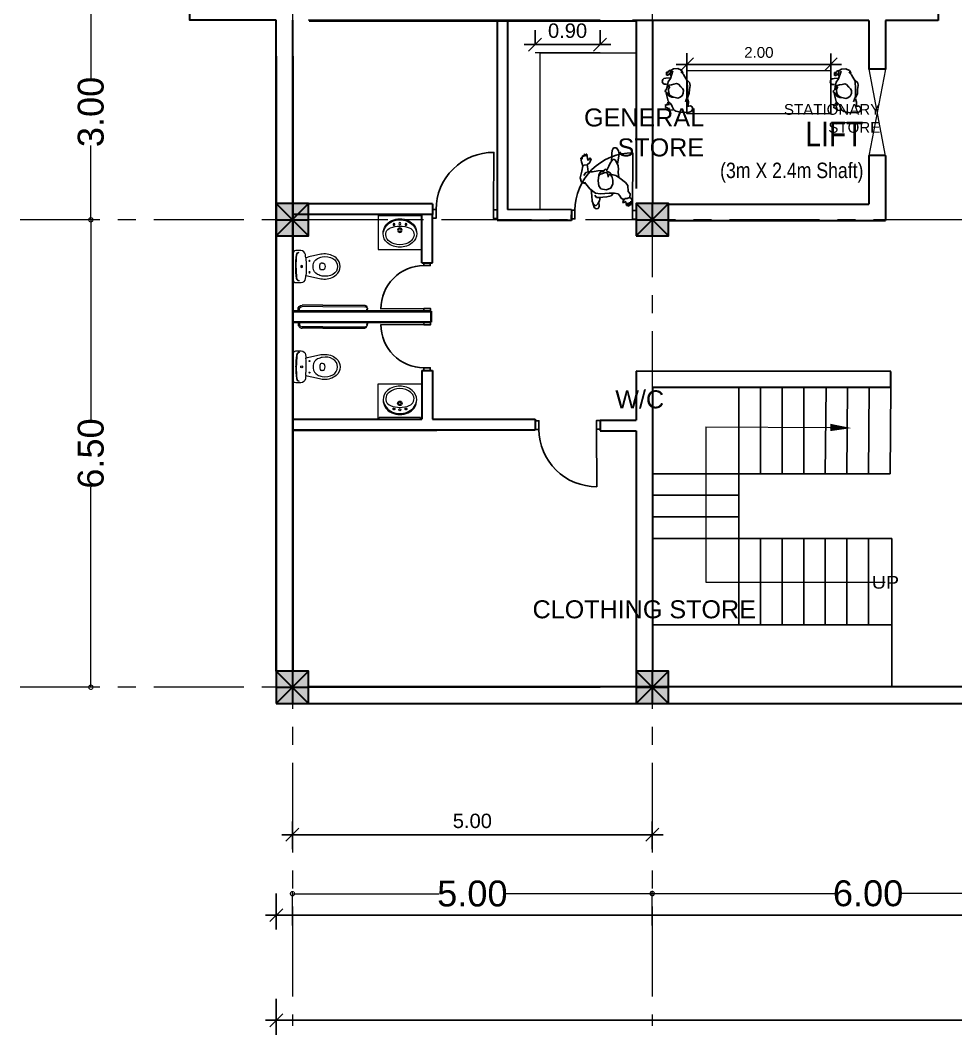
# Model space of a CAD drawing. Header units: metres. Extents: x 319894 to 3389272, y 120 to 6136017.
# Drawn here: x 321441.03 to 321454.03, y 3068002.62 to 3068016.73 of the extents above; entities that cross this region are included whole.
import ezdxf

# ---------------------------------------------------------------- set-up
doc = ezdxf.new("R2010")
doc.units = ezdxf.units.M
doc.header["$MEASUREMENT"] = 0
for name, pattern in [('CENTER', [2, 1.25, -0.25, 0.25, -0.25]), ('HIDDEN', [0.375, 0.25, -0.125]), ('RAYITAS', [0.375, 0.25, -0.125])]:
    doc.linetypes.add(name, pattern=pattern)
doc.layers.get('Defpoints').update_dxf_attribs({"color": 254})
for name, color, linetype in [('A-TEXT', 7, 'Continuous'), ('door_cad-block.com', 7, 'Continuous'), ('S-DIM', 7, 'Continuous'), ('steps', 23, 'Continuous'), ('TEXT', 255, 'Continuous')]:
    doc.layers.add(name, color=color, linetype=linetype)
for name, color, linetype, lineweight in [('a_MUEBLE ART', 4, 'Continuous', 5), ('centerline', 255, 'HIDDEN', 5), ('column', 50, 'Continuous', 30), ('Fixtures', 31, 'Continuous', 20), ('FURNITURE P 1 200', 255, 'Continuous', 13), ('hatch', 252, 'Continuous', 15), ('Stairs', 31, 'Continuous', 20), ('wall', 4, 'Continuous', 30)]:
    doc.layers.add(name, color=color, linetype=linetype, lineweight=lineweight)
doc.styles.add('Estilo_Generado_3', font='arial.ttf', dxfattribs={"width": 1.1})
doc.styles.get("Standard").update_dxf_attribs({"font": 'arial.ttf'})
doc.styles.add('TEXTS', font='swissl.ttf')
doc.dimstyles.new('DIMTEXT', dxfattribs={"dimscale": 0.4, "dimtxt": 0.9, "dimasz": 0.3, "dimexe": 0.05, "dimexo": 0.05, "dimgap": 0.05, "dimtad": 0, "dimzin": 1, "dimdsep": 46, "dimtxsty": 'TEXTS', "dimblk": 'DOTSMALL', "dimcen": 0.1, "dimclrd": 256, "dimclre": 6, "dimclrt": 3, "dimadec": 0, "dimazin": 0, "dimtfac": 0.15, "dimtix": 1, "dimtofl": 0, "dimtmove": 1, "dimatfit": 3, "dimldrblk": 'OPEN', "dimfxl": 1, "dimtolj": 1, "dimtzin": 0, "dimarcsym": 0})
doc.dimstyles.get("Standard").update_dxf_attribs({"dimtxt": 0.2, "dimasz": 0.18, "dimexe": 0.2, "dimexo": 0.2, "dimgap": 0.09, "dimtad": 1, "dimzin": 0, "dimdsep": 46, "dimtxsty": 'Standard', "dimblk": 'OBLIQUE', "dimcen": 0.09, "dimdle": 0.15, "dimclrt": 7, "dimadec": 0, "dimazin": 0, "dimtfac": 1, "dimtofl": 0, "dimtmove": 0, "dimatfit": 3, "dimfxl": 0.3, "dimfxlon": 1, "dimtfillclr": 2, "dimtolj": 1, "dimtzin": 0, "dimarcsym": 0})

# ---------------------------------------------------------------- blocks, each defined once
blk = doc.blocks.new('_Oblique')
at = {"color": 0, "linetype": 'ByBlock', "lineweight": -2}
blk.add_line((-0.5, -0.5), (0.5, 0.5), dxfattribs=at)
blk = doc.blocks.new('*D982')
at = {"layer": 'Defpoints', "color": 0, "transparency": 16777216}
for p in [(321444.584, 3068007.679), (321482.534, 3068006.529), (321482.534, 3068002.822)]:
    blk.add_point(p, dxfattribs=at)
at = {"layer": 'S-DIM', "color": 0, "lineweight": -2, "transparency": 16777216}
for p, q in [((321444.584, 3068003.122), (321444.584, 3068002.622)), ((321482.534, 3068003.122), (321482.534, 3068002.622)), ((321444.434, 3068002.822), (321482.684, 3068002.822))]:
    blk.add_line(p, q, dxfattribs=at)
at = {"layer": 'S-DIM', "color": 0, "lineweight": -2, "transparency": 16777216, "xscale": 0.18, "yscale": 0.18, "zscale": 0.18, "rotation": 180}
blk.add_blockref('_Oblique', (321444.584, 3068002.822), dxfattribs=at)
at = {"layer": 'S-DIM', "color": 0, "lineweight": -2, "transparency": 16777216, "xscale": 0.18, "yscale": 0.18, "zscale": 0.18}
blk.add_blockref('_Oblique', (321482.534, 3068002.822), dxfattribs=at)
at = {"layer": 'S-DIM', "color": 7, "transparency": 16777216, "insert": (321463.559, 3068003.014), "char_height": 0.2, "attachment_point": 5}
blk.add_mtext('\\A1;37.95', dxfattribs=at)
blk = doc.blocks.new('*D964')
at = {"layer": 'Defpoints', "color": 0, "transparency": 16777216}
for p in [(321444.584, 3068007.728), (321482.531, 3068006.529), (321482.531, 3068004.284)]:
    blk.add_point(p, dxfattribs=at)
at = {"layer": 'S-DIM', "color": 0, "lineweight": -2, "transparency": 16777216}
for p, q in [((321444.584, 3068004.584), (321444.584, 3068004.084)), ((321482.531, 3068004.584), (321482.531, 3068004.084)), ((321444.434, 3068004.284), (321482.681, 3068004.284))]:
    blk.add_line(p, q, dxfattribs=at)
at = {"layer": 'S-DIM', "color": 0, "lineweight": -2, "transparency": 16777216, "xscale": 0.18, "yscale": 0.18, "zscale": 0.18, "rotation": 180}
blk.add_blockref('_Oblique', (321444.584, 3068004.284), dxfattribs=at)
at = {"layer": 'S-DIM', "color": 0, "lineweight": -2, "transparency": 16777216, "xscale": 0.18, "yscale": 0.18, "zscale": 0.18}
blk.add_blockref('_Oblique', (321482.531, 3068004.284), dxfattribs=at)
at = {"layer": 'S-DIM', "color": 7, "transparency": 16777216, "insert": (321463.558, 3068004.476), "char_height": 0.2, "attachment_point": 5}
blk.add_mtext('\\A1;37.95', dxfattribs=at)
blk = doc.blocks.new('*D965')
at = {"layer": 'Defpoints', "color": 0, "transparency": 16777216}
for p in [(321444.809, 3068005.787), (321449.809, 3068005.787), (321449.809, 3068005.402)]:
    blk.add_point(p, dxfattribs=at)
at = {"layer": 'S-DIM', "color": 0, "lineweight": -2, "transparency": 16777216}
for p, q in [((321444.809, 3068005.587), (321444.809, 3068005.202)), ((321449.809, 3068005.587), (321449.809, 3068005.202)), ((321444.659, 3068005.402), (321449.959, 3068005.402))]:
    blk.add_line(p, q, dxfattribs=at)
at = {"layer": 'S-DIM', "color": 0, "lineweight": -2, "transparency": 16777216, "xscale": 0.18, "yscale": 0.18, "zscale": 0.18, "rotation": 180}
blk.add_blockref('_Oblique', (321444.809, 3068005.402), dxfattribs=at)
at = {"layer": 'S-DIM', "color": 0, "lineweight": -2, "transparency": 16777216, "xscale": 0.18, "yscale": 0.18, "zscale": 0.18}
blk.add_blockref('_Oblique', (321449.809, 3068005.402), dxfattribs=at)
at = {"layer": 'S-DIM', "color": 7, "transparency": 16777216, "insert": (321447.309, 3068005.594), "char_height": 0.2, "attachment_point": 5}
blk.add_mtext('\\A1;5.00', dxfattribs=at)
blk = doc.blocks.new('R87')
at = {"color": 0, "linetype": 'ByBlock'}
for p, q in [((-258, 779), (-289, 729)), ((-289, 729), (-275, 693)), ((-201, 798), (-258, 779)), ((-64, 789), (-201, 798)), ((20, 770), (-64, 789)), ((54, 748), (20, 770)), ((85, 686), (54, 748)), ((68, 748), (133, 755)), ((133, 755), (143, 738)), ((143, 738), (133, 724)), ((-275, 693), (-246, 674)), ((-246, 674), (-191, 690)), ((-205, 669), (-210, 604)), ((-210, 604), (-193, 546)), ((-191, 690), (-205, 669)), ((-155, 602), (-191, 501)), ((95, 654), (85, 686)), ((121, 628), (95, 654)), ((155, 590), (121, 628)), ((169, 654), (129, 652)), ((129, 652), (141, 635)), ((133, 724), (167, 722)), ((141, 635), (169, 633)), ((172, 621), (148, 614)), ((174, 520), (155, 590)), ((172, 712), (165, 710)), ((165, 710), (201, 702)), ((167, 722), (172, 712)), ((203, 654), (169, 654)), ((169, 633), (172, 621)), ((201, 695), (189, 681)), ((189, 681), (208, 671)), ((201, 702), (201, 695)), ((208, 671), (203, 654)), ((-227, 381), (-239, 309)), ((-225, 450), (-227, 381)), ((-191, 530), (-225, 450)), ((-191, 501), (-193, 369)), ((-193, 369), (-186, 227)), ((-117, 448), (-122, 396)), ((-122, 396), (-101, 365)), ((-96, 497), (-117, 448)), ((-101, 365), (-73, 334)), ((-50, 526), (-96, 497)), ((-16, 536), (-50, 526)), ((28, 528), (-16, 536)), ((52, 522), (28, 528)), ((91, 518), (52, 522)), ((129, 482), (80, 515)), ((130, 500), (91, 518)), ((143, 441), (129, 482)), ((156, 483), (130, 500)), ((148, 390), (143, 441)), ((143, 359), (148, 390)), ((168, 454), (156, 483)), ((174, 441), (168, 454)), ((172, 328), (181, 378)), ((189, 448), (174, 520)), ((181, 433), (174, 441)), ((176, 356), (182, 376)), ((203, 422), (181, 433)), ((182, 376), (195, 391)), ((195, 391), (206, 399)), ((209, 409), (203, 422)), ((206, 399), (209, 409)), ((-239, 309), (-232, 258)), ((-232, 258), (-186, 218)), ((-186, 227), (-124, 112)), ((-73, 334), (-33, 289)), ((-33, 289), (1, 274)), ((1, 274), (49, 285)), ((49, 285), (95, 295)), ((95, 295), (140, 303)), ((114, 182), (155, 246)), ((124, 333), (143, 359)), ((136, 328), (124, 333)), ((143, 316), (136, 328)), ((136, 302), (143, 316)), ((140, 303), (164, 326)), ((155, 246), (172, 328)), ((164, 326), (176, 356)), ((184, 285), (225, 287)), ((225, 287), (251, 266)), ((251, 201), (229, 182)), ((251, 266), (261, 237)), ((261, 237), (251, 201)), ((-124, 112), (-76, 67)), ((-116, 93), (-88, 38)), ((-88, 38), (-20, 7)), ((-20, 7), (59, 9)), ((59, 9), (97, 35)), ((66, 47), (114, 182)), ((126, 40), (90, 33)), ((97, 35), (114, 88)), ((124, 107), (105, 131)), ((114, 88), (124, 107)), ((148, 55), (126, 40)), ((129, 98), (148, 107)), ((193, 179), (131, 174)), ((148, 107), (153, 122)), ((150, 71), (148, 55)), ((172, 88), (150, 71)), ((153, 122), (177, 122)), ((157, 71), (181, 71)), ((189, 105), (172, 88)), ((181, 98), (174, 98)), ((177, 122), (189, 105)), ((181, 71), (181, 98)), ((229, 182), (193, 179))]:
    blk.add_line(p, q, dxfattribs=at)
blk = doc.blocks.new('*D839')
at = {"layer": 'Defpoints', "color": 0, "transparency": 16777216}
for p in [(321647.639, 3067899.756), (321649.639, 3067899.752), (321649.639, 3067899.401)]:
    blk.add_point(p, dxfattribs=at)
at = {"layer": 'S-DIM', "color": 0, "lineweight": -2, "transparency": 16777216}
for p, q in [((321647.639, 3067899.556), (321647.639, 3067899.201)), ((321649.639, 3067899.552), (321649.639, 3067899.201)), ((321647.489, 3067899.401), (321649.789, 3067899.401))]:
    blk.add_line(p, q, dxfattribs=at)
at = {"layer": 'S-DIM', "color": 0, "lineweight": -2, "transparency": 16777216, "xscale": 0.18, "yscale": 0.18, "zscale": 0.18, "rotation": 180}
blk.add_blockref('_Oblique', (321647.639, 3067899.401), dxfattribs=at)
at = {"layer": 'S-DIM', "color": 0, "lineweight": -2, "transparency": 16777216, "xscale": 0.18, "yscale": 0.18, "zscale": 0.18}
blk.add_blockref('_Oblique', (321649.639, 3067899.401), dxfattribs=at)
at = {"layer": 'S-DIM', "color": 7, "transparency": 16777216, "insert": (321648.639, 3067899.567), "char_height": 0.15, "attachment_point": 5}
blk.add_mtext('\\A1;2.00', dxfattribs=at)
blk = doc.blocks.new('*U950')
at = {"color": 0, "linetype": 'ByBlock', "ltscale": 10}
blk.add_lwpolyline([(-50, 0), (-50, 800, 0.414214), (-850, 0)], format="xyb", dxfattribs=at)
at = {"color": 0}
for points in [[(-900, 0), (-850, 0), (-850, -121), (-900, -121)], [(-50, 0), (0, 0), (0, -121), (-50, -121)]]:
    blk.add_lwpolyline(points, close=True, dxfattribs=at)
blk = doc.blocks.new('ca_ba_wc057')
at = {"layer": 'a_MUEBLE ART', "color": 8}
for p, q in [((0, -4), (-1.1, -4)), ((0, -4), (1.1, -4)), ((-4.8, -41.3), (-4.8, -39.3)), ((4.8, -41.3), (4.8, -39.3))]:
    blk.add_line(p, q, dxfattribs=at)
at = {"layer": 'a_MUEBLE ART'}
blk.add_lwpolyline([(-16.3, -34.8, -0.017322), (-12.2, -18, -0.007818), (-16.6, -17.5, -0.379899), (-22.2, -11.2), (-22.2, -4, -0.414214), (-18.2, 0), (0, 0), (18.2, 0, -0.414214), (22.2, -4), (22.2, -11.2, -0.379899), (16.6, -17.5, -0.007818), (12.2, -18, -0.017322), (16.3, -34.8, -0.034533), (17.5, -43, -0.180901), (11.8, -60.3, -0.210568), (0, -65.5, -0.210568), (-11.8, -60.3, -0.180901), (-17.5, -43, -0.034533)], format="xyb", close=True, dxfattribs=at)
at = {"layer": 'a_MUEBLE ART', "color": 8}
for centre, radius in [((0, -12.2), 1.35), ((0, -12.2), 1.35), ((-8, -23), 0.75), ((8, -23), 0.75)]:
    blk.add_circle(centre, radius, dxfattribs=at)
for centre, radius, start, end in [((-16, -8.9), 4, 96.2719, 180), ((-16, -9.6), 4, 96.2141, 169.7572), ((0, -154), 149.3, 90, 96.3306), ((0, -154), 150, 90, 96.2719), ((0, -154), 150, 83.7281, 90), ((0, -154), 149.3, 83.6694, 90), ((16, -8.9), 4, 0, 83.7281), ((16, -9.6), 4, 10.2428, 83.7859), ((-3.3, -39.3), 1.5, 96.6492, 180), ((-1.8, -41.3), 3, 180, 233.1301), ((0, -67.6), 30, 90, 96.6492), ((0, -67.6), 30, 83.3508, 90), ((3.3, -39.3), 1.5, 0, 83.3508), ((1.8, -41.3), 3, 306.8699, 0), ((0, -38.9), 6, 233.1301, 270), ((0, -38.9), 6, 270, 306.8699)]:
    blk.add_arc(centre, radius, start, end, dxfattribs=at)
at = {"layer": 'a_MUEBLE ART'}
for centre, radius, start, end in [((0, 121.9), 140.4, 264.9986, 270), ((-0.7, -39.6), 11.6, 96.2419, 152.5973), ((0, -46), 18, 90, 96.2419), ((0, 121.9), 140.4, 270, 275.0014), ((0, -46), 18, 83.7581, 90), ((0.7, -39.6), 11.6, 27.4027, 83.7581), ((7.9, -45.1), 21.6, 168.3805, 209.1161), ((11.2, -45.8), 25, 152.5973, 168.3805), ((-11.2, -45.8), 25, 11.6195, 27.4027), ((-7.9, -45.1), 21.6, 330.8839, 11.6195), ((0, -49.5), 12.6, 209.1161, 270), ((0, -49.5), 12.6, 270, 330.8839)]:
    blk.add_arc(centre, radius, start, end, dxfattribs=at)
blk = doc.blocks.new('WC')
at = {"layer": 'a_MUEBLE ART', "color": 8}
for p, q in [((321694.422, 3067998.033), (321693.847, 3067998.033)), ((321693.847, 3067998.012), (321693.847, 3067998.033)), ((321694.422, 3067998.011), (321694.422, 3067998.033))]:
    blk.add_line(p, q, dxfattribs=at)
at = {"layer": 'a_MUEBLE ART'}
blk.add_lwpolyline([(321693.834, 3067998.012), (321693.834, 3067998.504), (321694.439, 3067998.504), (321694.438, 3067998.011)], close=True, dxfattribs=at)
at = {"layer": 'a_MUEBLE ART', "color": 8}
for centre, radius in [((321694.136, 3067998.232), 0.0313), ((321694.136, 3067998.232), 0.0192), ((321694.136, 3067998.143), 0.0146)]:
    blk.add_circle(centre, radius, dxfattribs=at)
at = {"layer": 'a_MUEBLE ART', "color": 8, "linetype": 'RAYITAS'}
for centre in [(321694.053, 3067998.154), (321694.22, 3067998.154)]:
    blk.add_circle(centre, 0.0125, dxfattribs=at)
at = {"layer": 'a_MUEBLE ART'}
for centre, radius, start, end in [((321694.116, 3067998.308), 0.215, 187.4772, 187.4772), ((321694.069, 3067998.28), 0.167, 129.0648, 179.9819), ((321694.157, 3067998.308), 0.215, 352.4866, 352.4866), ((321694.136, 3067998.198), 0.273, 89.9819, 129.0648), ((321694.136, 3067998.198), 0.24, 89.9819, 129.0648), ((321694.136, 3067998.198), 0.273, 50.899, 89.9819), ((321694.136, 3067998.198), 0.24, 50.899, 89.9819), ((321694.203, 3067998.28), 0.167, 359.9819, 50.899), ((321694.099, 3067998.28), 0.196, 179.9819, 247.2675), ((321694.116, 3067998.308), 0.215, 190.9787, 247.8026), ((321694.041, 3067998.295), 0.101, 152.9129, 249.6234), ((321694.069, 3067998.28), 0.134, 129.0648, 152.9129), ((321694.157, 3067998.308), 0.215, 292.1612, 348.9852), ((321694.174, 3067998.28), 0.196, 292.6963, 359.9819), ((321694.232, 3067998.295), 0.101, 290.3404, 27.0509), ((321694.203, 3067998.28), 0.134, 27.0509, 50.899), ((321694.136, 3067998.552), 0.376, 249.6234, 269.9819), ((321694.136, 3067998.552), 0.376, 269.9819, 290.3404), ((321694.136, 3067998.37), 0.294, 247.2675, 269.9819), ((321694.136, 3067998.37), 0.28, 248.7287, 269.9819), ((321694.136, 3067998.37), 0.28, 269.9819, 291.2352), ((321694.136, 3067998.37), 0.294, 269.9819, 292.6963)]:
    blk.add_arc(centre, radius, start, end, dxfattribs=at)
at = {"layer": 'FURNITURE P 1 200'}
for p, q in [((321692.748, 3067999.362), (321692.71, 3067999.362)), ((321692.71, 3067999.362), (321692.71, 3067999.357)), ((321692.71, 3067999.357), (321692.748, 3067999.357)), ((321692.72, 3067999.357), (321692.72, 3067999.334)), ((321692.738, 3067999.357), (321692.739, 3067999.334)), ((321692.748, 3067999.357), (321692.748, 3067999.362)), ((321693.063, 3067999.296), (321692.776, 3067999.297)), ((321693.063, 3067999.278), (321692.776, 3067999.278)), ((321693.063, 3067999.296), (321693.65, 3067999.297)), ((321693.063, 3067999.278), (321693.65, 3067999.278)), ((321693.676, 3067999.357), (321693.676, 3067999.334)), ((321693.678, 3067999.362), (321693.685, 3067999.362)), ((321693.678, 3067999.357), (321693.678, 3067999.362)), ((321693.685, 3067999.357), (321693.678, 3067999.357)), ((321693.685, 3067999.362), (321693.685, 3067999.357)), ((321693.687, 3067999.357), (321693.687, 3067999.334))]:
    blk.add_line(p, q, dxfattribs=at)
for centre, radius, start, end in [((321692.776, 3067999.334), 0.0561, 180.1975, 270.1975), ((321692.776, 3067999.334), 0.0374, 180.1975, 270.1975), ((321693.65, 3067999.334), 0.0374, 269.8025, 359.8025), ((321693.644, 3067999.315), 0.0372, 278.801, 30.8499)]:
    blk.add_arc(centre, radius, start, end, dxfattribs=at)
at = {"layer": 'wall'}
for p, q in [((321694.569, 3067999.512), (321692.649, 3067999.512)), ((321692.649, 3067999.439), (321692.649, 3067998.012)), ((321694.569, 3067999.512), (321694.569, 3067999.362)), ((321692.649, 3067999.362), (321694.569, 3067999.362)), ((321694.439, 3067998.689), (321694.589, 3067998.689)), ((321694.439, 3067998.689), (321694.439, 3067998.011)), ((321694.589, 3067998.689), (321694.589, 3067998.011)), ((321692.649, 3067998.012), (321694.439, 3067998.012))]:
    blk.add_line(p, q, dxfattribs=at)
at = {"xscale": 0.009999999999999998, "yscale": 0.009999999999999998, "zscale": 0.009999999999999998, "rotation": 89.75130497680318}
blk.add_blockref('ca_ba_wc057', (321692.649, 3067998.74), dxfattribs=at)
at = {"layer": 'door_cad-block.com', "xscale": 0.0007481485115570036, "yscale": 0.0007481485115570036, "zscale": 0.0007481485115570036, "rotation": 89.75130448807185}
blk.add_blockref('*U950', (321694.471, 3067999.362), dxfattribs=at)
blk = doc.blocks.new('R94')
at = {"color": 0, "linetype": 'ByBlock'}
for p, q in [((-393, 917), (-458, 914)), ((-431, 947), (-442, 933)), ((-442, 933), (-393, 917)), ((-374, 941), (-431, 947)), ((-390, 974), (-401, 963)), ((-401, 963), (-374, 941)), ((-331, 955), (-390, 974)), ((-306, 922), (-331, 955)), ((-323, 879), (-306, 920)), ((-238, 928), (-306, 922)), ((-195, 895), (-238, 928)), ((-458, 914), (-467, 898)), ((-467, 898), (-401, 887)), ((-401, 887), (-448, 882)), ((-448, 882), (-448, 865)), ((-448, 865), (-385, 852)), ((-380, 833), (-401, 814)), ((-401, 814), (-396, 797)), ((-396, 797), (-366, 803)), ((-385, 852), (-380, 833)), ((-366, 803), (-328, 835)), ((-328, 835), (-336, 797)), ((-336, 797), (-317, 770)), ((-325, 835), (-323, 879)), ((-317, 770), (-274, 746)), ((-274, 746), (-241, 716)), ((-92, 890), (-195, 895)), ((-37, 846), (-92, 890)), ((44, 746), (-37, 846)), ((93, 673), (44, 746)), ((-274, 586), (-295, 512)), ((-233, 621), (-274, 586)), ((-241, 716), (-227, 645)), ((-227, 550), (-241, 393)), ((-227, 645), (-227, 550)), ((-140, 579), (-169, 499)), ((-59, 616), (-140, 579)), ((6, 616), (-59, 616)), ((77, 602), (6, 616)), ((148, 713), (63, 724)), ((70, 599), (104, 575)), ((141, 568), (77, 602)), ((107, 599), (93, 673)), ((107, 550), (93, 537)), ((104, 575), (107, 550)), ((167, 508), (141, 568)), ((172, 711), (148, 713)), ((196, 719), (172, 711)), ((273, 713), (196, 719)), ((259, 545), (327, 575)), ((324, 683), (273, 713)), ((300, 702), (474, 732)), ((370, 664), (324, 683)), ((327, 575), (362, 607)), ((427, 602), (357, 591)), ((362, 607), (384, 632)), ((384, 632), (370, 664)), ((487, 599), (427, 602)), ((474, 732), (536, 719)), ((542, 607), (487, 599)), ((536, 719), (588, 681)), ((588, 632), (542, 607)), ((588, 681), (588, 632)), ((-469, 369), (-502, 352)), ((-390, 366), (-469, 369)), ((-369, 374), (-418, 344)), ((-306, 390), (-369, 374)), ((-298, 439), (-306, 385)), ((-306, 385), (-306, 325)), ((-295, 512), (-298, 439)), ((-241, 393), (-230, 306)), ((-169, 499), (-150, 400)), ((-150, 400), (-98, 365)), ((93, 537), (62, 534)), ((62, 534), (107, 529)), ((107, 379), (77, 363)), ((99, 363), (151, 391)), ((107, 529), (137, 515)), ((123, 417), (107, 379)), ((137, 461), (123, 417)), ((137, 515), (145, 491)), ((145, 491), (137, 461)), ((151, 391), (162, 437)), ((162, 437), (168, 454)), ((192, 500), (167, 508)), ((168, 454), (196, 467)), ((175, 344), (184, 454)), ((206, 485), (192, 500)), ((196, 507), (199, 518)), ((196, 467), (206, 485)), ((199, 518), (259, 545)), ((-502, 352), (-510, 314)), ((-510, 314), (-486, 279)), ((-486, 279), (-428, 263)), ((-418, 344), (-456, 312)), ((-456, 312), (-431, 271)), ((-431, 271), (-371, 246)), ((-371, 246), (-276, 241)), ((-306, 325), (-265, 292)), ((-276, 241), (-170, 225)), ((-230, 306), (-149, 203)), ((-149, 203), (-29, 105)), ((-98, 365), (-5, 352)), ((-5, 352), (99, 363)), ((158, 249), (175, 344)), ((158, 173), (158, 249)), ((327, 203), (281, 157)), ((395, 227), (327, 203)), ((376, 181), (408, 208)), ((408, 208), (395, 227)), ((-51, 111), (-32, 51)), ((-29, 105), (-51, 111)), ((-32, 51), (47, 29)), ((47, 29), (169, 56)), ((148, 130), (90, 94)), ((158, 176), (148, 130)), ((251, 159), (158, 173)), ((169, 56), (264, 78)), ((281, 157), (251, 159)), ((256, 75), (278, 102)), ((264, 78), (338, 51)), ((278, 102), (281, 149)), ((338, 51), (406, 37)), ((359, 165), (376, 181)), ((479, 151), (359, 165)), ((387, 64), (444, 70)), ((422, 56), (387, 64)), ((406, 37), (422, 56)), ((430, 92), (471, 97)), ((449, 89), (430, 92)), ((441, 127), (479, 135)), ((476, 119), (441, 127)), ((444, 70), (449, 89)), ((471, 97), (476, 119)), ((479, 135), (479, 151))]:
    blk.add_line(p, q, dxfattribs=at)
blk = doc.blocks.new('*D993')
at = {"layer": 'Defpoints', "color": 0, "transparency": 16777216}
for p in [(321448.18, 3068016.391), (321448.18, 3068016.278), (321449.084, 3068016.277)]:
    blk.add_point(p, dxfattribs=at)
at = {"layer": 'S-DIM', "color": 0, "lineweight": -2, "transparency": 16777216}
for p, q in [((321448.18, 3068016.391), (321448.18, 3068016.591)), ((321449.084, 3068016.391), (321449.084, 3068016.591)), ((321449.234, 3068016.391), (321448.03, 3068016.391))]:
    blk.add_line(p, q, dxfattribs=at)
at = {"layer": 'S-DIM', "color": 0, "lineweight": -2, "transparency": 16777216, "xscale": 0.18, "yscale": 0.18, "zscale": 0.18, "rotation": 180}
blk.add_blockref('_Oblique', (321448.18, 3068016.391), dxfattribs=at)
at = {"layer": 'S-DIM', "color": 0, "lineweight": -2, "transparency": 16777216, "xscale": 0.18, "yscale": 0.18, "zscale": 0.18}
blk.add_blockref('_Oblique', (321449.084, 3068016.391), dxfattribs=at)
at = {"layer": 'S-DIM', "color": 7, "transparency": 16777216, "insert": (321448.632, 3068016.583), "char_height": 0.2, "attachment_point": 5}
blk.add_mtext('\\A1;0.90', dxfattribs=at)
blk = doc.blocks.new('_DotSmall')
at = {"color": 0, "linetype": 'ByBlock', "const_width": 0.5}
blk.add_lwpolyline([(-0.0625, 0, 1), (0.0625, 0, 1)], format="xyb", close=True, dxfattribs=at)
blk = doc.blocks.new('*D895')
at = {"layer": 'Defpoints', "color": 0, "transparency": 16777216}
for p in [(322186.948, 3068069.066), (322186.948, 3068066.066), (322186.948, 3068066.066)]:
    blk.add_point(p, dxfattribs=at)
at = {"layer": 'S-DIM', "lineweight": -2, "transparency": 16777216}
for p, q in [((322186.948, 3068069.066), (322186.948, 3068068.034)), ((322186.948, 3068066.066), (322186.948, 3068067.097))]:
    blk.add_line(p, q, dxfattribs=at)
at = {"layer": 'S-DIM', "color": 6, "lineweight": -2, "transparency": 16777216}
for p, q in [((322186.968, 3068069.066), (322186.968, 3068069.066)), ((322186.968, 3068066.066), (322186.968, 3068066.066))]:
    blk.add_line(p, q, dxfattribs=at)
at = {"layer": 'S-DIM', "lineweight": -2, "transparency": 16777216, "xscale": 0.12, "yscale": 0.12, "zscale": 0.12}
for p, rotation in [((322186.948, 3068069.066), 90), ((322186.948, 3068066.066), 270)]:
    blk.add_blockref('_DotSmall', p, dxfattribs=dict(at, rotation=rotation))
at = {"layer": 'S-DIM', "color": 3, "transparency": 16777216, "insert": (322186.948, 3068067.566), "char_height": 0.36, "attachment_point": 5, "rotation": 90, "style": 'TEXTS'}
blk.add_mtext('\\A1;3.00', dxfattribs=at)
blk = doc.blocks.new('_Open')
at = {"color": 0, "linetype": 'ByBlock', "lineweight": -2}
for p, q in [((-1, 0.17), (0, 0)), ((-1, -0.17), (0, 0)), ((0, 0), (-1, 0))]:
    blk.add_line(p, q, dxfattribs=at)
blk = doc.blocks.new('*D896')
at = {"layer": 'Defpoints', "color": 0, "transparency": 16777216}
for p in [(322186.948, 3068066.066), (322186.948, 3068059.566), (322186.948, 3068059.566)]:
    blk.add_point(p, dxfattribs=at)
at = {"layer": 'S-DIM', "lineweight": -2, "transparency": 16777216}
for p, q in [((322186.948, 3068066.066), (322186.948, 3068063.283)), ((322186.948, 3068059.566), (322186.948, 3068062.349))]:
    blk.add_line(p, q, dxfattribs=at)
at = {"layer": 'S-DIM', "color": 6, "lineweight": -2, "transparency": 16777216}
for p, q in [((322186.968, 3068066.066), (322186.968, 3068066.066)), ((322186.968, 3068059.566), (322186.968, 3068059.566))]:
    blk.add_line(p, q, dxfattribs=at)
at = {"layer": 'S-DIM', "lineweight": -2, "transparency": 16777216, "xscale": 0.12, "yscale": 0.12, "zscale": 0.12}
for p, rotation in [((322186.948, 3068066.066), 90), ((322186.948, 3068059.566), 270)]:
    blk.add_blockref('_DotSmall', p, dxfattribs=dict(at, rotation=rotation))
at = {"layer": 'S-DIM', "color": 3, "transparency": 16777216, "insert": (322186.948, 3068062.816), "char_height": 0.36, "attachment_point": 5, "rotation": 90, "style": 'TEXTS'}
blk.add_mtext('\\A1;6.50', dxfattribs=at)
blk = doc.blocks.new('*D897')
at = {"layer": 'Defpoints', "color": 0, "transparency": 16777216}
for p in [(322194.75, 3068056.695), (322189.75, 3068056.233), (322194.75, 3068056.233)]:
    blk.add_point(p, dxfattribs=at)
at = {"layer": 'S-DIM', "color": 6, "lineweight": -2, "transparency": 16777216}
for p, q in [((322189.75, 3068056.253), (322189.75, 3068056.715)), ((322194.75, 3068056.253), (322194.75, 3068056.715))]:
    blk.add_line(p, q, dxfattribs=at)
at = {"layer": 'S-DIM', "lineweight": -2, "transparency": 16777216}
for p, q in [((322189.75, 3068056.695), (322191.782, 3068056.695)), ((322194.75, 3068056.695), (322192.718, 3068056.695))]:
    blk.add_line(p, q, dxfattribs=at)
at = {"layer": 'S-DIM', "lineweight": -2, "transparency": 16777216, "xscale": 0.12, "yscale": 0.12, "zscale": 0.12, "rotation": 180}
blk.add_blockref('_DotSmall', (322189.75, 3068056.695), dxfattribs=at)
at = {"layer": 'S-DIM', "lineweight": -2, "transparency": 16777216, "xscale": 0.12, "yscale": 0.12, "zscale": 0.12}
blk.add_blockref('_DotSmall', (322194.75, 3068056.695), dxfattribs=at)
at = {"layer": 'S-DIM', "color": 3, "transparency": 16777216, "insert": (322192.25, 3068056.695), "char_height": 0.36, "attachment_point": 5, "style": 'TEXTS'}
blk.add_mtext('\\A1;5.00', dxfattribs=at)
blk = doc.blocks.new('*D901')
at = {"layer": 'Defpoints', "color": 0, "transparency": 16777216}
for p in [(322200.75, 3068056.698), (322200.75, 3068056.698), (322194.75, 3068056.233)]:
    blk.add_point(p, dxfattribs=at)
at = {"layer": 'S-DIM', "color": 6, "lineweight": -2, "transparency": 16777216}
blk.add_line((322194.75, 3068056.253), (322194.75, 3068056.718), dxfattribs=at)
at = {"layer": 'S-DIM', "lineweight": -2, "transparency": 16777216}
for p, q in [((322194.75, 3068056.698), (322197.283, 3068056.698)), ((322200.75, 3068056.698), (322198.217, 3068056.698))]:
    blk.add_line(p, q, dxfattribs=at)
at = {"layer": 'S-DIM', "lineweight": -2, "transparency": 16777216, "xscale": 0.12, "yscale": 0.12, "zscale": 0.12, "rotation": 180}
blk.add_blockref('_DotSmall', (322194.75, 3068056.698), dxfattribs=at)
at = {"layer": 'S-DIM', "lineweight": -2, "transparency": 16777216, "xscale": 0.12, "yscale": 0.12, "zscale": 0.12}
blk.add_blockref('_DotSmall', (322200.75, 3068056.698), dxfattribs=at)
at = {"layer": 'S-DIM', "color": 3, "transparency": 16777216, "insert": (322197.75, 3068056.698), "char_height": 0.36, "attachment_point": 5, "style": 'TEXTS'}
blk.add_mtext('\\A1;6.00', dxfattribs=at)
blk = doc.blocks.new('column')
at = {"layer": 'hatch'}
h = blk.add_hatch(color=256, dxfattribs=at)
h.dxf.hatch_style = 1
h.paths.add_polyline_path([(0, 0), (0.45, 0), (0.45, 0.45), (0, 0.45)])
at = {"layer": 'column'}
for p, q in [((0, 0.45), (0.45, 0)), ((0, 0), (0.45, 0.45)), ((0.225, 0.45), (0.225, 0)), ((0, 0.225), (0.45, 0.225))]:
    blk.add_line(p, q, dxfattribs=at)
blk.add_lwpolyline([(0, 0), (0.45, 0), (0.45, 0.45), (0, 0.45)], close=True, dxfattribs=at)
blk = doc.blocks.new('STRE')
at = {"layer": 'steps'}
blk.add_lwpolyline([(321649.639, 3067899.312), (321649.639, 3067898.712), (321647.639, 3067898.717), (321647.639, 3067899.317)], close=True, dxfattribs=at)
at = {"xscale": 0.0007747039203470117, "yscale": 0.0007747039203470117, "zscale": 0.0007747039203470117, "rotation": 180.3259778437039}
for p in [(321647.496, 3067899.348), (321649.832, 3067899.344)]:
    blk.add_blockref('R87', p, dxfattribs=at)
at = {"layer": 'S-DIM'}
dim = blk.add_linear_dim(base=(321649.639, 3067899.401), p1=(321647.639, 3067899.756), p2=(321649.639, 3067899.752), dimstyle='Standard', dxfattribs=at)
dim.commit()
dim.dimension.update_dxf_attribs({"geometry": '*D839', "text_midpoint": (321648.639, 3067899.567)})
blk = doc.blocks.new('FINAL GRIDTOP FLOOR')
at = {"layer": 'centerline', "linetype": 'CENTER'}
for p, q in [((322189.75, 3068092.516), (322189.75, 3068054.857)), ((322194.75, 3068092.516), (322194.75, 3068054.857)), ((322233.073, 3068066.066), (322185.967, 3068066.066)), ((322233.073, 3068066.066), (322185.967, 3068066.066)), ((322233.073, 3068059.566), (322185.967, 3068059.566))]:
    blk.add_line(p, q, dxfattribs=at)
at = {"layer": 'wall'}
for p in [(322189.525, 3068065.841), (322194.525, 3068065.841), (322189.525, 3068059.341), (322194.525, 3068059.341)]:
    blk.add_blockref('column', p, dxfattribs=at)
at = {"layer": 'S-DIM'}
for base, p1, p2, picture, middle in [((322186.948, 3068066.066), (322186.948, 3068069.066), (322186.948, 3068066.066), '*D895', (322186.948, 3068067.566)), ((322186.948, 3068059.566), (322186.948, 3068066.066), (322186.948, 3068059.566), '*D896', (322186.948, 3068062.816))]:
    dim = blk.add_linear_dim(base=base, p1=p1, p2=p2, angle=90, dimstyle='DIMTEXT', dxfattribs=at)
    dim.commit()
    dim.dimension.update_dxf_attribs({"geometry": picture, "text_midpoint": middle})
for base, p1, p2, picture, middle in [((322194.75, 3068056.695), (322189.75, 3068056.233), (322194.75, 3068056.233), '*D897', (322192.25, 3068056.695)), ((322200.75, 3068056.698), (322194.75, 3068056.233), (322200.75, 3068056.698), '*D901', (322197.75, 3068056.698))]:
    dim = blk.add_linear_dim(base=base, p1=p1, p2=p2, dimstyle='DIMTEXT', dxfattribs=at)
    dim.commit()
    dim.dimension.update_dxf_attribs({"geometry": picture, "text_midpoint": middle})

msp = doc.modelspace()

# ---------------------------------------------------------------- linework, layer by layer
at = {"layer": 'centerline', "linetype": 'CENTER'}
msp.add_line((321444.809, 3068016.228), (321444.809, 3068016.011), dxfattribs=at)
at = {"layer": 'Defpoints'}
msp.add_lwpolyline([(321447.584, 3068007.459), (321445.034, 3068007.459)], dxfattribs=at)
at = {"layer": 'Fixtures'}
for p, q in [((321449.084, 3068016.277), (321448.18, 3068016.278)), ((321449.589, 3068016.272), (321448.247, 3068016.273)), ((321448.247, 3068016.273), (321448.247, 3068014.095))]:
    msp.add_line(p, q, dxfattribs=at)
at = {"layer": 'Stairs'}
for p, q in [((321453.049, 3068016.048), (321452.817, 3068014.842)), ((321452.817, 3068016.048), (321453.047, 3068014.842)), ((321450.556, 3068011.074), (321452.284, 3068011.066)), ((321450.556, 3068011.074), (321450.556, 3068008.917)), ((321450.556, 3068008.917), (321453.044, 3068008.917))]:
    msp.add_line(p, q, dxfattribs=at)
msp.add_lwpolyline([(321452.578, 3068011.058, 0, 0.102, 0), (321452.284, 3068011.066, 0.102, 0.102, 0)], format="xyseb", dxfattribs=at)
at = {"layer": 'steps'}
for p, q in [((321451.014, 3068010.423), (321451.014, 3068011.623)), ((321451.314, 3068010.423), (321451.314, 3068011.623)), ((321451.614, 3068010.423), (321451.614, 3068011.623)), ((321451.914, 3068010.423), (321451.914, 3068011.623)), ((321452.214, 3068010.423), (321452.224, 3068011.623)), ((321452.514, 3068010.423), (321452.524, 3068011.623)), ((321452.814, 3068010.423), (321452.824, 3068011.623)), ((321453.114, 3068010.423), (321453.124, 3068011.621)), ((321453.114, 3068010.423), (321449.814, 3068010.423)), ((321451.014, 3068008.323), (321451.014, 3068010.423)), ((321451.014, 3068010.123), (321449.814, 3068010.123)), ((321451.014, 3068009.823), (321449.814, 3068009.823)), ((321451.014, 3068009.523), (321449.814, 3068009.523)), ((321453.138, 3068009.523), (321451.014, 3068009.523)), ((321451.314, 3068008.323), (321451.314, 3068009.523)), ((321451.614, 3068008.323), (321451.614, 3068009.523)), ((321451.914, 3068008.323), (321451.914, 3068009.523)), ((321452.214, 3068008.323), (321452.214, 3068009.523)), ((321452.514, 3068008.323), (321452.514, 3068009.523)), ((321452.814, 3068008.323), (321452.814, 3068009.523)), ((321453.138, 3068007.459), (321453.138, 3068009.523)), ((321449.814, 3068008.323), (321453.138, 3068008.323))]:
    msp.add_line(p, q, dxfattribs=at)
at = {"layer": 'wall'}
for p, q in [((321453.784, 3068021.178), (321453.784, 3068016.727)), ((321449.084, 3068016.727), (321445.034, 3068016.732)), ((321445.039, 3068016.723), (321449.589, 3068016.723)), ((321447.655, 3068016.723), (321447.654, 3068013.948)), ((321447.655, 3068016.723), (321447.655, 3068014.098)), ((321447.796, 3068016.723), (321447.796, 3068014.095)), ((321452.819, 3068016.727), (321449.534, 3068016.727)), ((321449.589, 3068014.39), (321449.589, 3068016.723)), ((321449.819, 3068014.173), (321449.819, 3068016.723)), ((321452.819, 3068016.727), (321452.819, 3068016.048)), ((321453.049, 3068016.727), (321453.049, 3068016.048)), ((321453.784, 3068016.727), (321453.049, 3068016.727)), ((321444.584, 3068016.228), (321444.584, 3068015.452)), ((321444.584, 3068016.227), (321444.584, 3068013.681)), ((321444.814, 3068016.228), (321444.814, 3068015.677)), ((321444.814, 3068016.227), (321444.814, 3068013.681)), ((321453.049, 3068016.048), (321452.819, 3068016.048)), ((321452.819, 3068014.848), (321452.819, 3068014.173)), ((321453.049, 3068014.848), (321452.819, 3068014.848)), ((321453.049, 3068014.848), (321453.049, 3068013.943)), ((321446.754, 3068014.178), (321445.034, 3068014.178)), ((321446.754, 3068014.178), (321446.754, 3068014.028)), ((321448.685, 3068014.093), (321447.796, 3068014.095)), ((321448.685, 3068014.093), (321448.685, 3068013.943)), ((321450.039, 3068014.173), (321452.819, 3068014.173)), ((321446.754, 3068014.028), (321445.034, 3068014.028)), ((321448.685, 3068013.943), (321447.654, 3068013.945)), ((321447.654, 3068013.945), (321447.654, 3068013.945)), ((321447.73, 3068013.945), (321447.73, 3068013.945)), ((321450.039, 3068013.943), (321453.049, 3068013.943)), ((321452.819, 3068013.953), (321452.819, 3068013.943)), ((321444.584, 3068013.731), (321444.584, 3068007.679)), ((321444.814, 3068013.731), (321444.814, 3068011.838)), ((321444.814, 3068013.731), (321444.814, 3068011.838)), ((321444.814, 3068012.118), (321444.809, 3068012.118)), ((321453.124, 3068011.846), (321449.584, 3068011.849)), ((321449.584, 3068011.849), (321449.584, 3068011.17)), ((321453.124, 3068011.621), (321453.124, 3068011.846)), ((321453.124, 3068011.621), (321449.814, 3068011.623)), ((321449.814, 3068011.623), (321449.814, 3068007.678)), ((321444.814, 3068011.468), (321444.814, 3068007.679)), ((321446.754, 3068011.181), (321448.184, 3068011.181)), ((321448.184, 3068011.181), (321448.184, 3068011.031)), ((321449.084, 3068011.17), (321449.584, 3068011.17)), ((321449.084, 3068011.17), (321449.084, 3068011.02)), ((321449.809, 3068011.17), (321449.814, 3068011.17)), ((321449.814, 3068011.17), (321449.814, 3068010.573)), ((321444.814, 3068011.031), (321448.184, 3068011.031)), ((321444.82, 3068011.028), (321446.814, 3068011.028)), ((321449.084, 3068011.02), (321449.584, 3068011.02)), ((321449.584, 3068011.02), (321449.584, 3068007.672)), ((321444.814, 3068010.798), (321444.814, 3068010.709)), ((321444.814, 3068010.298), (321444.814, 3068007.679)), ((321449.814, 3068009.767), (321449.814, 3068007.668)), ((321449.814, 3068008.892), (321449.814, 3068007.667)), ((321445.034, 3068007.459), (321449.084, 3068007.459)), ((321447.684, 3068007.459), (321447.684, 3068007.459)), ((321445.034, 3068007.229), (321458.585, 3068007.229))]:
    msp.add_line(p, q, dxfattribs=at)
for points in [[(321444.584, 3068016.728), (321443.384, 3068016.728), (321443.384, 3068021.03)], [(321444.584, 3068007.678), (321444.584, 3068016.728), (321444.584, 3068016.728), (321444.584, 3068016.728)], [(321444.814, 3068007.678), (321444.814, 3068016.728)], [(321458.584, 3068007.458), (321445.034, 3068007.458)]]:
    msp.add_lwpolyline(points, dxfattribs=at)

# ---------------------------------------------------------------- block references
for name, p in [('STRE', (-197.348, 116.714)), ('WC', (-247.834, 13.17))]:
    msp.add_blockref(name, p)
at = {"xscale": -0.0007699896977079835, "yscale": 0.0007699896977079835, "zscale": 0.0007699896977079835, "rotation": 270}
msp.add_blockref('R94', (321448.786, 3068014.5), dxfattribs=at)
at = {"xscale": -1, "rotation": 180}
msp.add_blockref('WC', (-247.834, 6136012.043), dxfattribs=at)
at = {"layer": 'centerline'}
msp.add_blockref('FINAL GRIDTOP FLOOR', (-744.941, -52.112), dxfattribs=at)
at = {"layer": 'door_cad-block.com', "yscale": 0.0009999897434434886, "zscale": 0.0009999897434434886}
for p, xscale, rotation in [((321447.655, 3068014.092), 0.0009999897434434886, 359.7513044880719), ((321449.585, 3068014.084), 0.0009999897434434886, 359.7513044880719), ((321449.085, 3068011.043), -0.0009999897434434886, 180.2486955119282)]:
    msp.add_blockref('*U950', p, dxfattribs=dict(at, xscale=xscale, rotation=rotation))

# ---------------------------------------------------------------- texts
at = {"layer": 'A-TEXT', "linetype": 'Continuous', "lineweight": 0, "insert": (321453.05, 3068008.912), "char_height": 0.1778, "width": 3.73442, "attachment_point": 5, "rotation": 0.0011, "line_spacing_factor": 0.884458, "style": 'Estilo_Generado_3'}
msp.add_mtext('\\A1;UP', dxfattribs=at)
at = {"layer": 'TEXT', "linetype": 'Continuous'}
for s, insert, char_height, width, attachment_point, rotation in [('GENERAL\\P STORE', (321450.53, 3068014.832), 0.25, 8.64196, 9, 359.9991), ('STATIONARY \\P STORE', (321452.978, 3068015.162), 0.15, 8.64196, 9, 359.9991), ('{\\fArial Narrow|b0|i0|c0|p34;\\H1.14286x;LIFT\\P\\H0.625x;(3m X 2.4m Shaft)}', (321452.744, 3068015.32), 0.3, 2.87899, 3, 0.0009), ('W/C', (321449.974, 3068011.329), 0.25, 8.64196, 9, 359.9991), ('CLOTHING STORE', (321451.25, 3068008.409), 0.25, 8.64196, 9, 359.9991)]:
    msp.add_mtext(s, dxfattribs=dict(at, insert=insert, char_height=char_height, width=width, attachment_point=attachment_point, rotation=rotation))

# ---------------------------------------------------------------- dimensions: what is measured, and where the dimension line sits
at = {"layer": 'S-DIM'}
for base, p1, p2, picture, middle in [((321448.18, 3068016.391), (321449.084, 3068016.277), (321448.18, 3068016.278), '*D993', (321448.632, 3068016.583)), ((321482.531, 3068004.284), (321444.584, 3068007.728), (321482.531, 3068006.529), '*D964', (321463.558, 3068004.476)), ((321482.534, 3068002.822), (321444.584, 3068007.679), (321482.534, 3068006.529), '*D982', (321463.559, 3068003.014)), ((321449.809, 3068005.402), (321444.809, 3068005.787), (321449.809, 3068005.787), '*D965', (321447.309, 3068005.594))]:
    dim = msp.add_linear_dim(base=base, p1=p1, p2=p2, dimstyle='Standard', dxfattribs=at)
    dim.commit()
    dim.dimension.update_dxf_attribs({"geometry": picture, "text_midpoint": middle})

doc.saveas('drawing.dxf')
